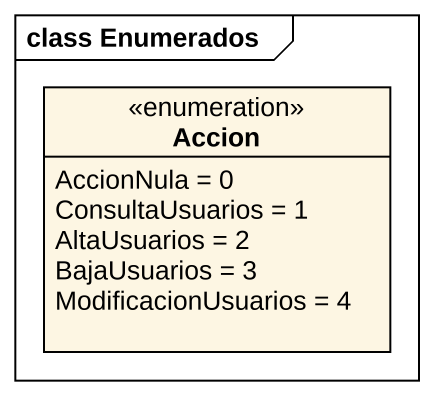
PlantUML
@startuml
mainframe class Enumerados
hide circle
hide empty members
enum Accion {
  AccionNula = 0
  ConsultaUsuarios = 1
  AltaUsuarios = 2
  BajaUsuarios = 3
  ModificacionUsuarios = 4
}
@enduml
